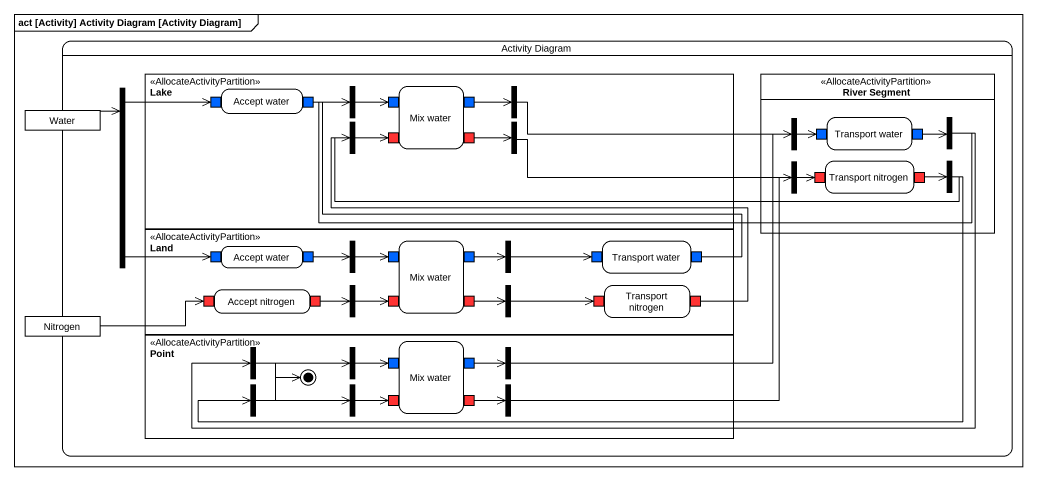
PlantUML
@startuml
mainframe act [Activity] Activity Diagram [Activity Diagram]
hide empty description
state "Activity Diagram" as Activity_Diagram {
  state fork1 <<fork>>
  state Lake <<AllocateActivityPartition>> {
    state "Accept water" as Accept_water {
      state pin1 <<inputPin>> #0066FF
      state pin2 <<outputPin>> #0066FF
    }
    state fork2 <<join>> #0066FF
    state "Mix water" as Mix_water {
      state pin3 <<inputPin>> #0066FF
      state pin4 <<inputPin>> #FF3333
      state pin5 <<outputPin>> #0066FF
      state pin6 <<outputPin>> #FF3333
    }
    state fork3 <<fork>>
    state fork4 <<join>> #FF3333
    state fork5 <<fork>>
  }
  state "River Segment" as River_Segment <<AllocateActivityPartition>> {
    state fork6 <<join>> #0066FF
    state "Transport water" as Transport_water {
      state pin7 <<inputPin>> #0066FF
      state pin8 <<outputPin>> #0066FF
    }
    state fork7 <<fork>>
    state fork8 <<join>> #FF3333
    state "Transport nitrogen" as Transport_nitrogen {
      state pin9 <<inputPin>> #FF3333
      state pin10 <<outputPin>> #FF3333
    }
    state fork9 <<fork>>
  }
  state Water <<object>> #FFFFFF
  state Land <<AllocateActivityPartition>> {
    state "Accept water" as Accept_water_2 {
      state pin11 <<inputPin>> #0066FF
      state pin12 <<outputPin>> #0066FF
    }
    state fork10 <<fork>> #0066FF
    state "Mix water" as Mix_water_2 {
      state pin13 <<inputPin>> #0066FF
      state pin14 <<outputPin>> #0066FF
      state pin19 <<inputPin>> #FF3333
      state pin20 <<outputPin>> #FF3333
    }
    state fork11 <<fork>>
    state "Transport water" as Transport_water_2 {
      state pin15 <<inputPin>> #0066FF
      state pin16 <<outputPin>> #0066FF
    }
    state "Accept nitrogen" as Accept_nitrogen {
      state pin17 <<inputPin>> #FF3333
      state pin18 <<outputPin>> #FF3333
    }
    state fork12 <<fork>> #FF3333
    state fork13 <<fork>>
    state "Transport nitrogen" as Transport_nitrogen_2 {
      state pin21 <<inputPin>> #FF3333
      state pin22 <<outputPin>> #FF3333
    }
  }
  state Nitrogen <<object>> #FFFFFF
  state Point <<AllocateActivityPartition>> {
    state fork14 <<fork>>
    state fork15 <<fork>> #0066FF
    state "Mix water" as Mix_water_3 {
      state pin23 <<inputPin>> #0066FF
      state pin24 <<outputPin>> #0066FF
      state pin25 <<inputPin>> #FF3333
      state pin26 <<outputPin>> #FF3333
    }
    state fork16 <<fork>>
    state fork17 <<fork>>
    state fork18 <<fork>> #FF3333
    state fork19 <<fork>>
    fork14 -right-> [*]
    fork17 -right-> [*]
  }
}
fork1 -up-> pin1
fork1 --> pin11
fork2 -right-> pin3
fork3 -right-> fork6
Water --> fork1
pin2 -right-> fork2
fork4 -right-> pin4
pin5 -right-> fork3
pin6 -right-> fork5
fork5 -right-> fork8
fork6 -right-> pin7
pin8 -right-> fork7
fork7 -left-> fork2
fork7 -left-> fork14
fork8 -right-> pin9
pin10 -right-> fork9
fork9 -left-> fork4
fork9 -left-> fork17
pin12 -right-> fork10
fork10 -right-> pin13
pin14 -right-> fork11
fork11 -right-> pin15
pin16 -left-> fork2
pin18 -right-> fork12
fork12 -right-> pin19
pin20 -right-> fork13
fork13 -right-> pin21
pin22 -left-> fork4
Nitrogen -right-> pin17
fork14 -right-> fork15
fork15 -right-> pin23
pin24 -right-> fork16
fork16 -up-> fork6
fork17 -right-> fork18
fork18 -right-> pin25
pin26 -right-> fork19
fork19 -up-> fork8
@enduml
